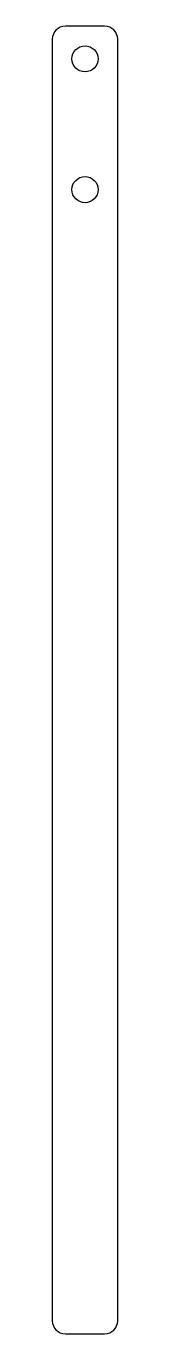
# Model space of a CAD drawing. Header units: millimetres. Extents: x 0 to 5, y -100 to 0.
import ezdxf

# ---------------------------------------------------------------- set-up
doc = ezdxf.new("R2010")
doc.units = ezdxf.units.MM
doc.layers.add('Shape2DView', color=7, linetype='CONTINUOUS')

msp = doc.modelspace()

# ---------------------------------------------------------------- linework, layer by layer
at = {"layer": 'Shape2DView'}
for p, q in [((4, 0), (1, 0)), ((0, -1), (0, -99)), ((5, -99), (5, -1)), ((1, -100), (4, -100))]:
    msp.add_line(p, q, dxfattribs=at)
for centre in [(2.5, -2.5), (2.5, -12.5)]:
    msp.add_circle(centre, 1, dxfattribs=at)
for centre, start, end in [((1, -1), 90, 180), ((4, -1), 0, 90), ((1, -99), 180, -90), ((4, -99), -90, 0)]:
    msp.add_arc(centre, 1, start, end, dxfattribs=at)

doc.saveas('drawing.dxf')
